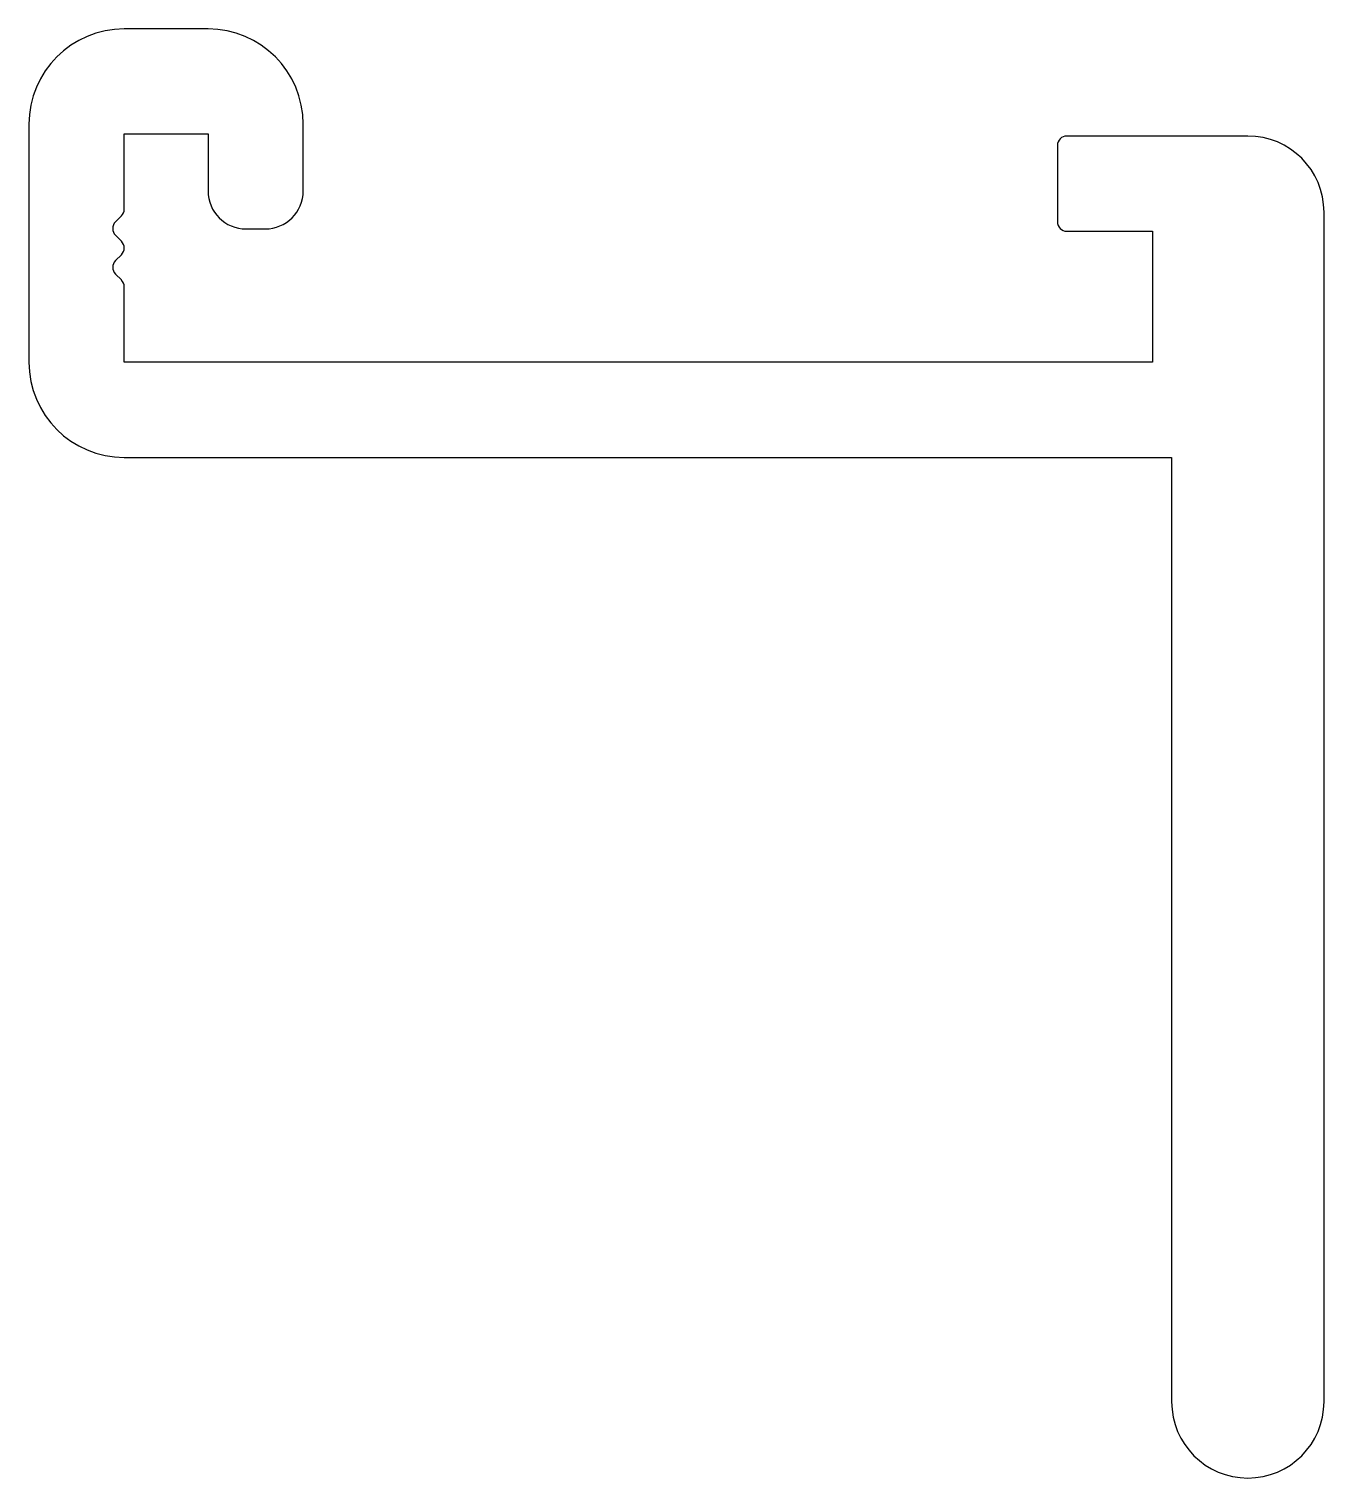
# Model space of a CAD drawing. Extents: x 0.3 to 34.3, y 0.8 to 38.8.
import ezdxf

# ---------------------------------------------------------------- set-up
doc = ezdxf.new("R2010")
doc.units = 0
doc.layers.get('0').update_dxf_attribs({"linetype": 'CONTINUOUS'})

msp = doc.modelspace()

# ---------------------------------------------------------------- linework, layer by layer
for p, q in [((4.959, 38.821), (2.759, 38.821)), ((0.259, 36.321), (0.259, 30.071)), ((7.459, 34.571), (7.459, 36.321)), ((2.759, 34.09), (2.759, 36.071)), ((2.759, 36.071), (4.959, 36.071)), ((4.959, 36.071), (4.959, 34.571)), ((32.259, 36.011), (27.509, 36.011)), ((27.259, 35.761), (27.259, 33.761)), ((2.53, 33.757), (2.686, 33.913)), ((34.259, 2.771), (34.259, 34.011)), ((5.959, 33.571), (6.459, 33.571)), ((27.509, 33.511), (29.759, 33.511)), ((29.759, 33.511), (29.759, 30.071)), ((2.686, 33.248), (2.53, 33.404)), ((2.53, 32.739), (2.686, 32.895)), ((2.686, 32.23), (2.53, 32.386)), ((2.759, 30.071), (2.759, 32.053)), ((29.759, 30.071), (2.759, 30.071)), ((2.759, 27.571), (30.259, 27.571)), ((30.259, 27.571), (30.259, 2.771))]:
    msp.add_line(p, q)
for centre, radius, start, end in [((2.759, 36.321), 2.5, 90, 180), ((4.959, 36.321), 2.5, 0, 90), ((27.509, 35.761), 0.25, 90, 180), ((32.259, 34.011), 2, 0, 90), ((5.959, 34.571), 1, 180, 270), ((6.459, 34.571), 1, 270, 0), ((2.509, 34.09), 0.25, 315, 0), ((2.707, 33.581), 0.25, 135, 225), ((27.509, 33.761), 0.25, 180, 270), ((2.509, 33.071), 0.25, 315, 45), ((2.707, 32.562), 0.25, 135, 225), ((2.509, 32.053), 0.25, 0, 45), ((2.759, 30.071), 2.5, 180, 270), ((32.259, 2.771), 2, 180, 0)]:
    msp.add_arc(centre, radius, start, end)

doc.saveas('drawing.dxf')
